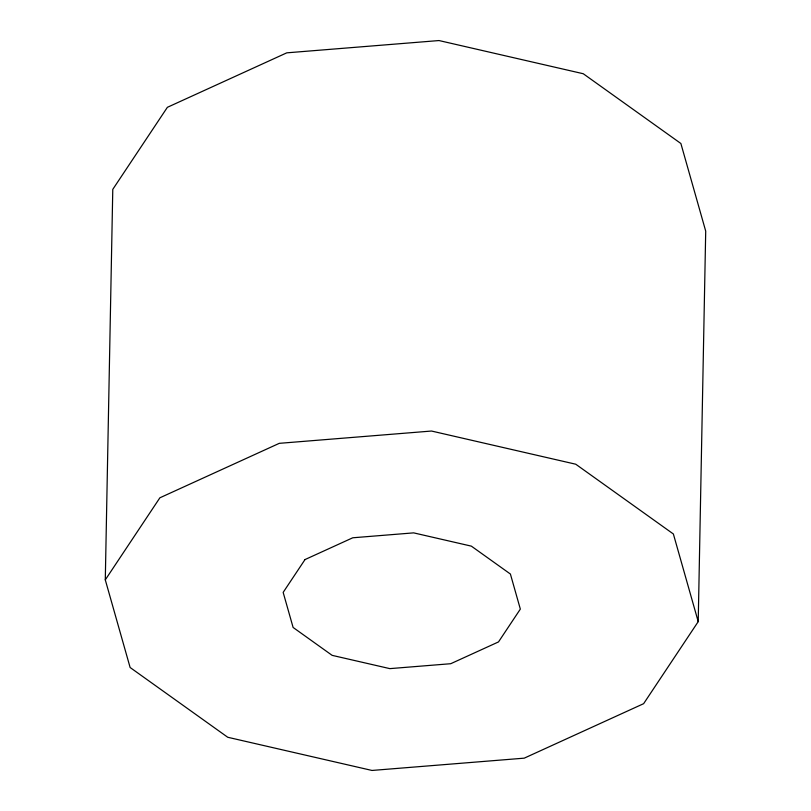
<?xml version="1.0" encoding="UTF-8"?>
<svg xmlns="http://www.w3.org/2000/svg" width="811" height="811" viewBox="0 0 811 811"><rect width="100%" height="100%" fill="white"/><g stroke="black" fill="none" stroke-linecap="round" stroke-linejoin="round"><path stroke-width="1.22" d="M105.288 579.855L112.78 189.369L167.38 107.316L286.78 52.837L439.004 40.55L583.251 73.73L680.875 143.496L705.712 231.145L698.22 621.631L643.62 703.684L524.22 758.163L371.996 770.45L227.749 737.27L130.125 667.504L105.288 579.855L159.879 497.802L279.288 443.333L431.503 431.036L575.749 464.216L673.373 533.983L698.22 621.631M305.007 559.57L283.161 592.385L293.106 627.45L332.155 655.359L389.848 668.629L450.734 663.712L498.501 641.927L520.338 609.102L510.403 574.036L471.353 546.138L413.651 532.868L352.765 537.784L305.007 559.57"/></g></svg>
